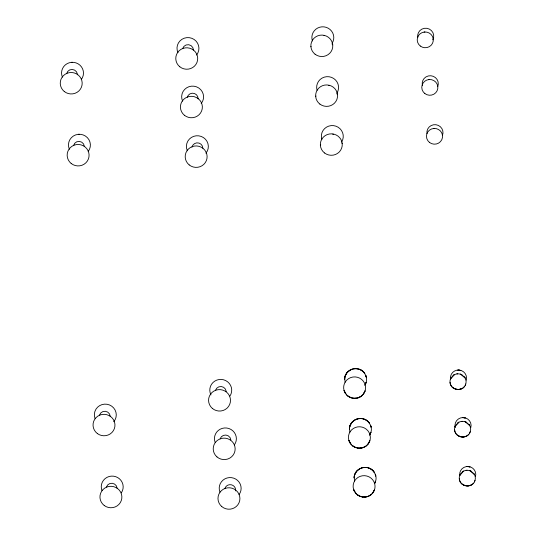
<?xml version="1.0" encoding="UTF-8"?>
<svg xmlns="http://www.w3.org/2000/svg" width="536" height="536" viewBox="0 0 536 536"><rect width="100%" height="100%" fill="white"/><g stroke="black" fill="none" stroke-linecap="round" stroke-linejoin="round"><path stroke-width="0.8" d="M352.487 369.07C348.011 370.269 344.661 374.563 344.655 379.207C344.3 368.842 359.676 364.668 364.842 373.592C362.108 369.324 356.293 367.515 351.589 369.351M357.264 418.924C352.788 420.123 349.445 424.412 349.438 429.055C349.083 418.69 364.453 414.522 369.619 423.447C366.892 419.179 361.07 417.37 356.373 419.206M361.954 467.821C357.485 469.02 354.135 473.315 354.128 477.958C353.773 467.593 369.143 463.426 374.316 472.343C371.582 468.075 365.766 466.266 361.063 468.109M345.137 376.138L344.708 378.195L345.104 382.329M349.921 425.993L349.492 428.043L349.887 432.183M354.611 474.889L354.182 476.946L354.577 481.08M365.311 384.433L366.155 382.409A10.968 10.72 7.3 0 0 366.544 378.409L365.813 375.441L366.383 377.331C365.405 373.572 362.664 370.242 358.852 369.13M370.095 434.287L370.932 432.264A10.968 10.72 7.3 0 0 371.321 428.264L370.597 425.296L371.16 427.185C370.188 423.42 367.448 420.09 363.636 418.985M374.785 483.184L375.629 481.167A10.968 10.72 7.3 0 0 376.017 477.167L375.287 474.199L375.857 476.089C374.878 472.323 372.138 468.993 368.326 467.888M345.09 376.299L347.174 372.473L350.497 369.853M349.874 426.147L351.958 422.321L355.274 419.708M366.155 382.409L364.741 385.371M354.564 475.05L356.648 471.224L359.964 468.605M370.932 432.264L369.518 435.219M375.629 481.167L374.744 483.251L375.575 481.321M450.039 382.329C450.434 390.717 463.627 392.211 465.757 383.99M454.595 429.852C454.997 438.227 468.176 439.734 470.313 431.514M459.292 478.775C459.687 487.15 472.873 488.658 475.01 480.437M365.271 384.5L366.101 382.563M370.054 434.354L370.885 432.418M450.943 377.947L450.361 379.26L454.3 374.624L450.943 377.947A8.053 7.873 7.3 0 0 450.32 383.83C451.882 389.773 460.484 391.535 464.263 386.697M455.5 425.47L454.923 426.783L458.856 422.147L455.5 425.47A8.053 7.873 7.3 0 0 454.876 431.353C456.444 437.302 464.98 439.024 468.812 434.267M460.196 474.394L459.613 475.707L463.546 471.064L460.196 474.394A8.053 7.873 7.3 0 0 459.573 480.276C461.141 486.226 469.677 487.948 473.502 483.191M344.058 390.503L346.779 395.099L346.102 394.342C349.941 399.22 357.894 399.702 362.289 395.34L361.532 395.983L363.736 393.638L365.096 390.851L363.06 394.516L364.782 391.709A10.975 10.727 7.3 0 0 355.201 376.922A10.975 10.727 7.3 0 0 344.058 390.503L345.385 393.377L344.836 392.439M348.842 440.358L351.562 444.954L350.886 444.197C354.725 449.074 362.678 449.557 367.073 445.188L366.316 445.838L368.52 443.493L369.873 440.699L367.843 444.364L369.565 441.557A10.975 10.727 7.3 0 0 359.984 426.777A10.975 10.727 7.3 0 0 348.842 440.358L350.169 443.232L349.619 442.294M353.532 489.261L356.252 493.857L355.576 493.1C359.415 497.978 367.368 498.46 371.763 494.092L371.006 494.741L373.21 492.39L374.57 489.603L372.533 493.267L374.255 490.46A10.975 10.727 7.3 0 0 364.674 475.68A10.975 10.727 7.3 0 0 353.532 489.261L354.859 492.135L354.309 491.197M358.604 397.652L357.753 397.92L361.445 396.064M363.388 447.5L362.53 447.768L366.229 445.918M368.078 496.403L367.22 496.671L370.919 494.815M359.743 397.136L360.54 396.694M364.52 446.984L365.317 446.548M369.21 495.887L370.014 495.445M461.824 388.633L458.809 389.498L455.68 389.17L452.92 387.689M466.38 436.157L463.365 437.021L460.243 436.693L457.476 435.212M471.07 485.08L468.062 485.944L464.933 485.616L462.166 484.135M357.606 397.973L354.651 398.362M362.39 447.821L359.435 448.217M367.08 496.725L364.125 497.113M424.11 32.059L424.921 31.993M428.666 79.583L429.477 79.516M433.363 128.506L434.173 128.439M356.614 398.194L352.594 398.168M361.398 448.042L357.378 448.022M366.088 496.946L362.068 496.919M456.9 373.887L457.711 373.82M461.456 421.41L462.267 421.343M466.153 470.333L466.963 470.266M71.496 62.337L72.461 62.297M78.403 134.308L79.368 134.268M356.742 368.701L357.68 368.828M361.525 418.556L362.463 418.683M366.215 467.452L367.153 467.58M351.382 397.853L347.616 395.843L350.51 397.558L353.492 398.282M356.165 447.707L352.4 445.697L355.288 447.413L358.269 448.136M360.855 496.611L357.09 494.601L359.978 496.316L362.966 497.04M461.804 374.744L460.437 374.088L465.181 377.967L461.804 374.744A8.053 7.873 7.3 0 0 453.041 375.502M466.367 422.268L464.993 421.604L469.744 425.49L466.367 422.268A8.053 7.873 7.3 0 0 457.597 423.018M471.057 471.191L469.69 470.528L474.434 474.414L471.057 471.191A8.053 7.873 7.3 0 0 462.287 471.941M344.105 390.637L344.916 392.587M348.882 440.492L349.7 442.441M353.579 489.395L354.39 491.338M77.465 74.39L77.479 74.591A5.487 5.373 15.7 0 1 77.486 74.812M226.212 391.602L226.199 391.401A5.487 5.394 0.6 0 0 215.472 390.369M117.176 488.39L117.156 488.189A5.487 5.38 15.8 0 0 106.456 487.016M110.269 416.418L110.255 416.217A5.487 5.38 15.8 0 0 99.549 415.038M84.387 146.569L84.373 146.415A5.481 5.373 16 0 0 73.539 145.691M95.113 418.73A10.975 10.727 7.3 0 1 99.636 405.638A10.975 10.727 7.3 0 1 113.619 407.889A10.975 10.727 7.3 0 1 113.759 421.738M102.014 490.708A10.975 10.727 7.3 0 1 113.384 476.162A10.975 10.727 7.3 0 1 121.33 492.839M224.892 488.524A5.487 5.394 0.6 0 1 231.351 484.799A5.487 5.394 0.6 0 1 235.572 490.882M219.981 492.202A10.975 10.727 7.3 0 1 231.485 477.65A10.975 10.727 7.3 0 1 239.09 494.581M220.129 438.897A5.487 5.394 0.6 0 1 230.855 439.929M215.217 442.575A10.975 10.727 7.3 0 1 226.728 428.023A10.975 10.727 7.3 0 1 234.333 444.954M210.963 394.918A10.975 10.727 7.3 0 1 221.368 379.428A10.975 10.727 7.3 0 1 229.931 396.064M464.33 376.795A8.053 7.873 7.3 0 1 465.168 385.418M450.461 378.604A8.06 7.873 7.3 0 1 459.245 370.075L460.813 370.483L457.731 370.068L459.245 370.075A8.06 7.873 7.3 0 1 466.213 380.165M468.893 424.318A8.053 7.873 7.3 0 1 469.724 432.941M455.305 427.587A8.06 7.873 7.3 0 1 463.044 417.557A8.06 7.873 7.3 0 1 470.776 427.688M473.583 473.241A8.053 7.873 7.3 0 1 474.414 481.864M459.714 475.05A8.06 7.873 7.3 0 1 468.498 466.521L470.065 466.93L466.977 466.508L468.498 466.521A8.06 7.873 7.3 0 1 475.466 476.605M66.632 73.72A5.481 5.373 16 0 1 77.425 74.149M62.417 77.144A10.975 10.727 7.3 0 1 73.841 62.384A10.975 10.727 7.3 0 1 81.318 79.482M69.425 149.343A10.975 10.727 7.3 0 1 73.305 136.064A10.975 10.727 7.3 0 1 87.368 137.638A10.975 10.727 7.3 0 1 88.219 151.46M191.975 147.199A5.487 5.394 0.6 0 1 202.849 148.224M187.372 150.81A10.975 10.727 7.3 0 1 191.359 137.464A10.975 10.727 7.3 0 1 205.482 139.286A10.975 10.727 7.3 0 1 205.951 153.209M187.272 97.318A5.487 5.394 0.6 0 1 198.085 98.885M182.615 101.177A10.975 10.727 7.3 0 1 186.602 87.837A10.975 10.727 7.3 0 1 200.725 89.659A10.975 10.727 7.3 0 1 201.188 103.575M182.682 48.542A5.487 5.394 0.6 0 1 193.436 50.069M177.959 52.655A10.975 10.727 7.3 0 1 181.945 39.309A10.975 10.727 7.3 0 1 196.069 41.131A10.975 10.727 7.3 0 1 196.538 55.054M315.684 96.601A10.975 2.332 -5.5 0 1 316.046 96.031M336.816 93.894A10.975 2.332 -5.5 0 1 337.526 94.718M328.776 85.405A4.301 4.214 8.1 0 1 329.03 85.505M317.098 90.356A10.975 10.727 7.3 0 1 329.131 76.762A10.975 10.727 7.3 0 1 336.883 93.164M310.9 46.753A10.975 2.332 -5.5 0 1 311.081 46.371M332.032 44.039A10.975 2.332 -5.5 0 1 332.742 44.87M323.992 35.557A4.301 4.214 8.1 0 1 324.247 35.651M312.468 40.971A10.975 10.727 7.3 0 1 324.099 26.88A10.975 10.727 7.3 0 1 332.099 43.316M320.374 145.504A10.975 2.332 -5.5 0 1 320.736 144.928M341.78 142.938A10.975 2.332 -5.5 0 1 342.216 143.621M332.689 134.107A4.301 4.214 8.1 0 1 333.466 134.308M321.861 139.494A10.975 10.727 7.3 0 1 333.553 125.632A10.975 10.727 7.3 0 1 341.72 141.832M417.779 37.52A8.06 7.873 7.3 0 1 426.891 28.308A8.06 7.873 7.3 0 1 432.807 39.825M422.415 85.405A8.06 7.873 7.3 0 1 430.857 75.757A8.06 7.873 7.3 0 1 437.711 86.618M426.964 133.598A8.06 7.873 7.3 0 1 435.929 124.721A8.06 7.873 7.3 0 1 442.408 135.541M463.801 417.598L462.287 417.591L465.375 418.006L463.801 417.598M97.331 433.53A10.975 10.727 7.3 0 0 114.878 426.515A10.975 10.727 7.3 0 0 99.803 415.119A10.975 10.727 7.3 0 0 97.331 433.53M104.232 505.502A10.975 10.727 7.3 0 0 121.786 498.487A10.975 10.727 7.3 0 0 106.711 487.09A10.975 10.727 7.3 0 0 104.232 505.502M221.75 506.547A10.975 10.727 7.3 0 0 239.713 500.597A10.975 10.727 7.3 0 0 225.375 488.323A10.975 10.727 7.3 0 0 221.75 506.547M216.986 456.92A10.975 10.727 7.3 0 0 234.949 450.97A10.975 10.727 7.3 0 0 220.611 438.696A10.975 10.727 7.3 0 0 216.986 456.92M212.336 408.392A10.975 10.727 7.3 0 0 230.292 402.442A10.975 10.727 7.3 0 0 215.961 390.168A10.975 10.727 7.3 0 0 212.336 408.392M64.266 91.489A10.975 10.727 7.3 0 0 82.042 85.023A10.975 10.727 7.3 0 0 67.335 73.171A10.975 10.727 7.3 0 0 64.266 91.489M71.174 163.467A10.975 10.727 7.3 0 0 88.943 156.994A10.975 10.727 7.3 0 0 74.236 145.142A10.975 10.727 7.3 0 0 71.174 163.467M189.208 164.927A10.975 10.727 7.3 0 0 206.976 158.455A10.975 10.727 7.3 0 0 192.277 146.609A10.975 10.727 7.3 0 0 189.208 164.927M184.451 115.3A10.975 10.727 7.3 0 0 202.219 108.828A10.975 10.727 7.3 0 0 187.513 96.976A10.975 10.727 7.3 0 0 184.451 115.3M179.795 66.772A10.975 10.727 7.3 0 0 197.563 60.3A10.975 10.727 7.3 0 0 182.856 48.454A10.975 10.727 7.3 0 0 179.795 66.772M319.878 104.091A10.975 10.727 7.3 0 0 337.472 97.184A10.975 10.727 7.3 0 0 322.471 85.7A10.975 10.727 7.3 0 0 319.878 104.091M315.094 54.243A10.975 10.727 7.3 0 0 332.689 47.336A10.975 10.727 7.3 0 0 317.687 35.852A10.975 10.727 7.3 0 0 315.094 54.243M324.568 152.995A10.975 10.727 7.3 0 0 342.162 146.087A10.975 10.727 7.3 0 0 327.161 134.603A10.975 10.727 7.3 0 0 324.568 152.995M420.291 46.029A8.053 7.873 7.3 0 0 433.229 41.017A8.053 7.873 7.3 0 0 422.261 32.535A8.053 7.873 7.3 0 0 420.291 46.029M424.854 93.552A8.053 7.873 7.3 0 0 437.791 88.541A8.053 7.873 7.3 0 0 426.817 80.058A8.053 7.873 7.3 0 0 424.854 93.552M429.544 142.476A8.053 7.873 7.3 0 0 442.481 137.464A8.053 7.873 7.3 0 0 431.514 128.982A8.053 7.873 7.3 0 0 429.544 142.476"/></g></svg>
